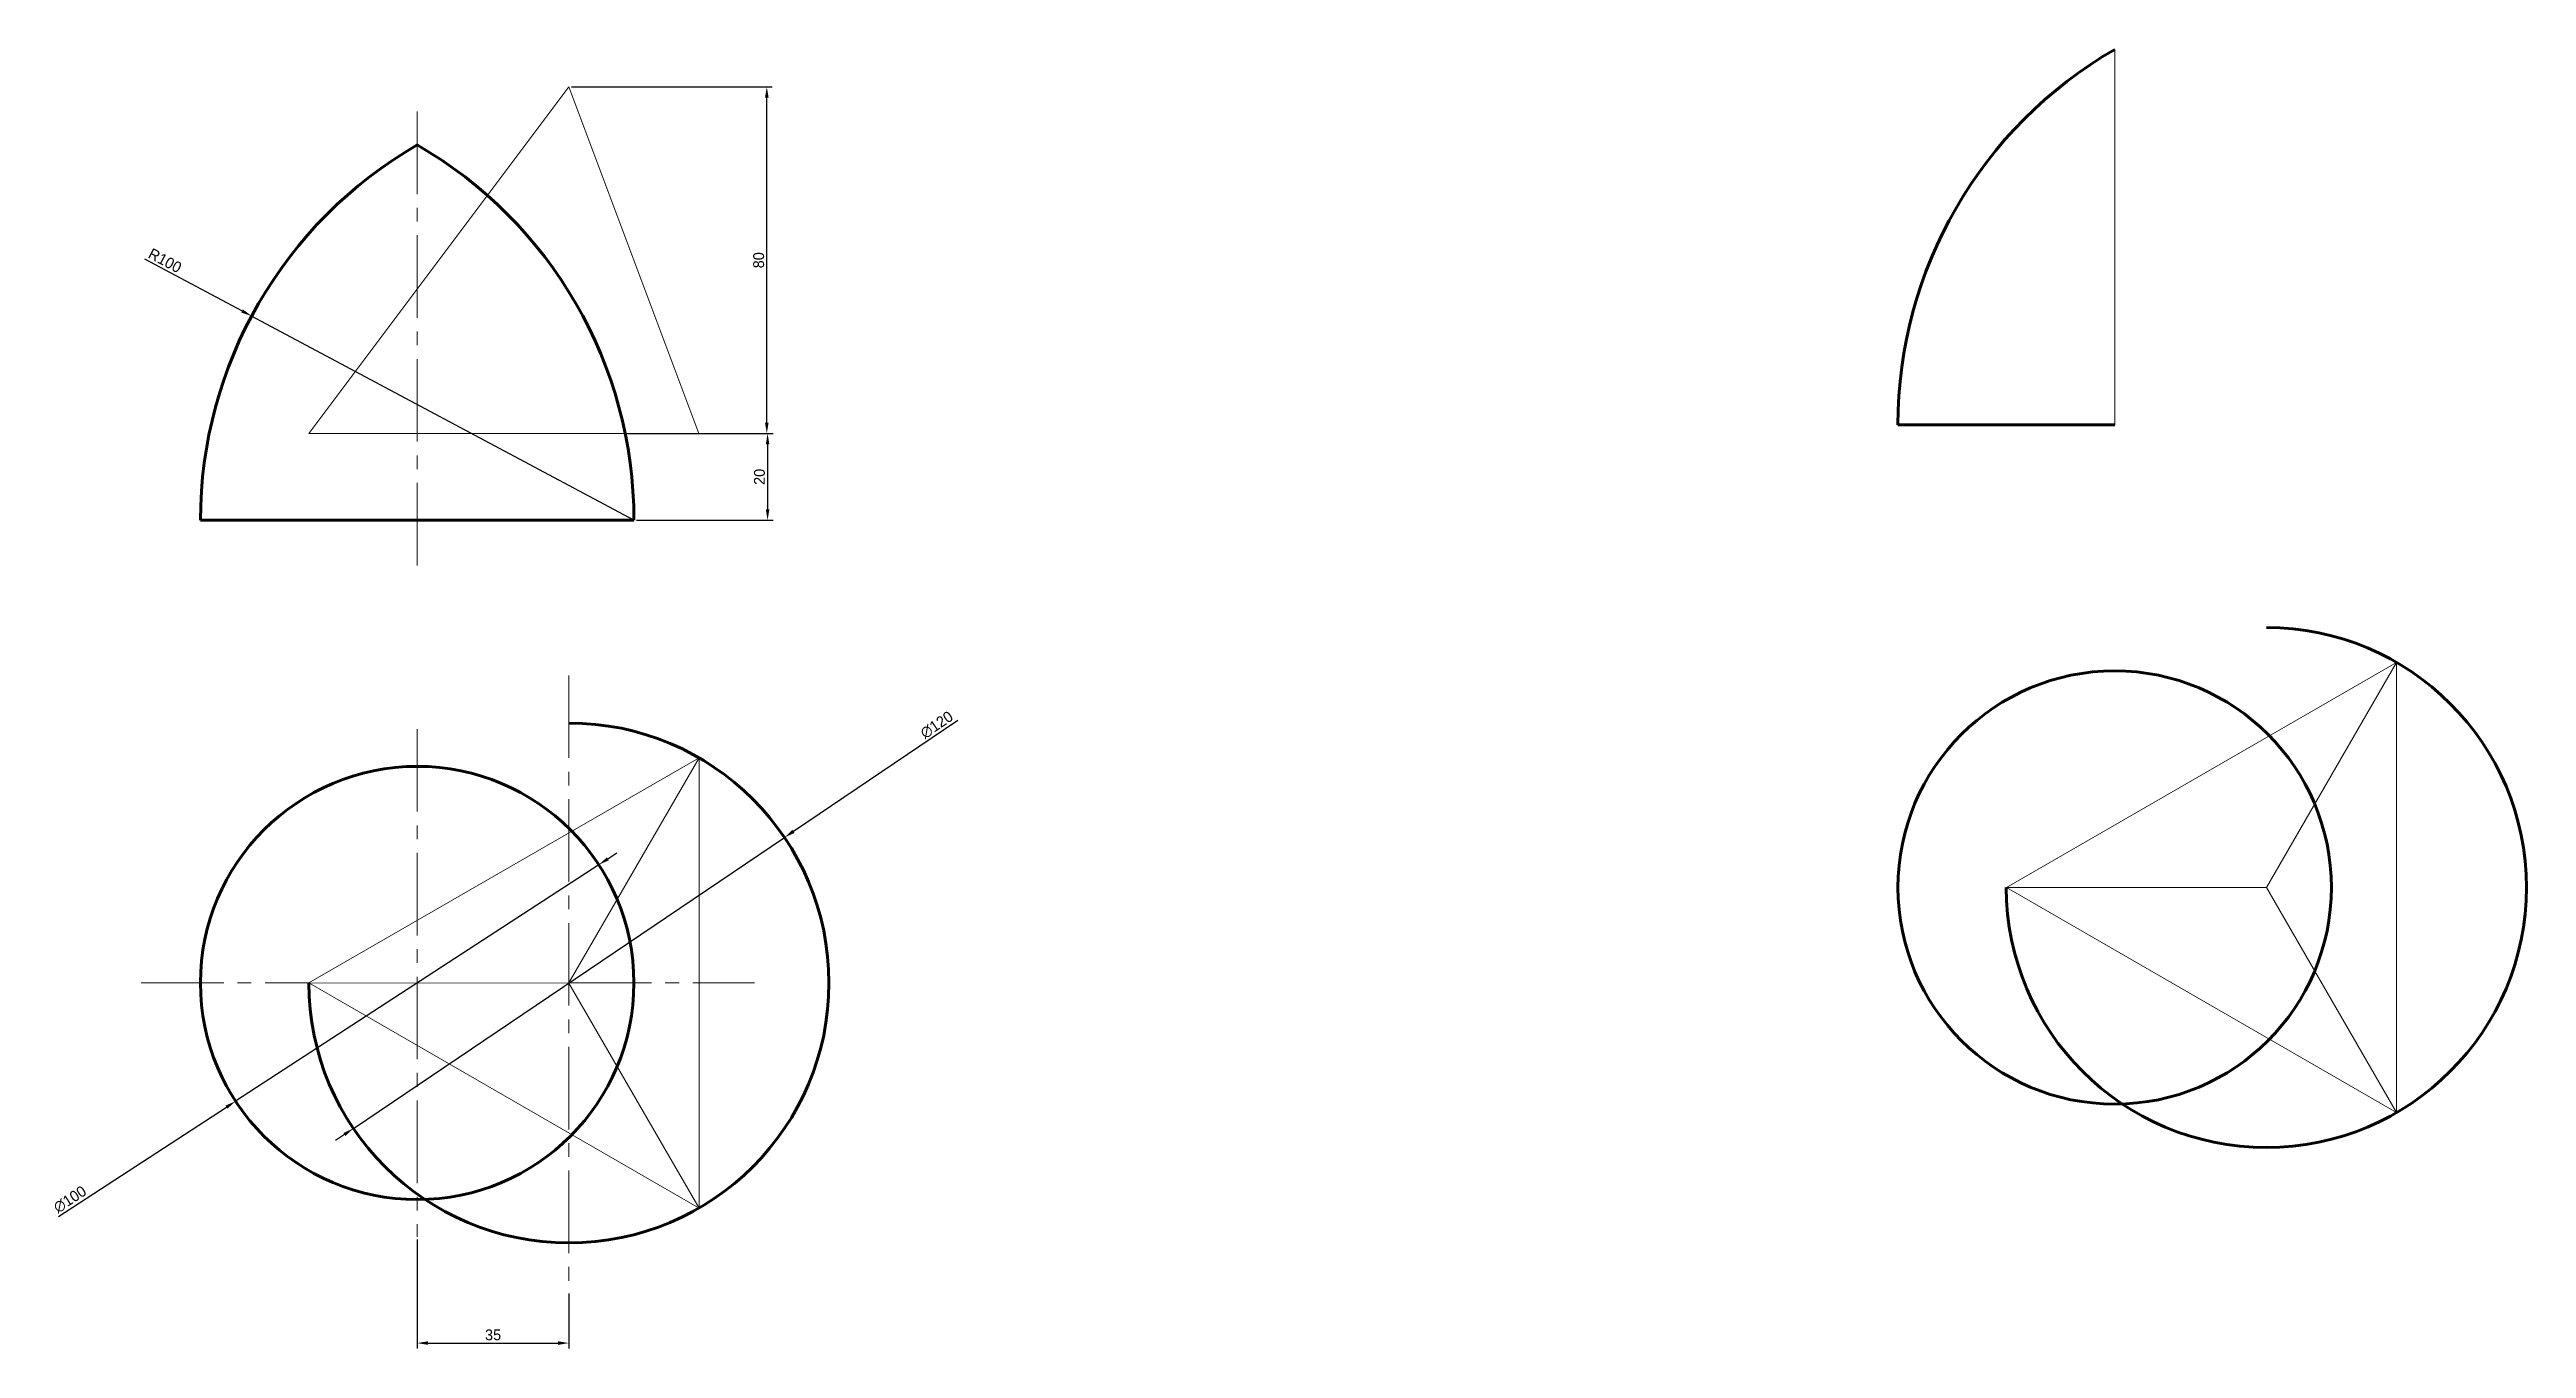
# Model space of a CAD drawing. Header units: millimetres. Extents: x 65 to 637, y 7 to 307.
import ezdxf

# ---------------------------------------------------------------- set-up
doc = ezdxf.new("R2010")
doc.units = ezdxf.units.MM
doc.linetypes.add('CENTER2', pattern=[28.575, 19.05, -3.175, 3.175, -3.175])
for name, color, linetype, lineweight in [('КОНТУР', 7, 'Continuous', 60), ('ОСИ', 20, 'CENTER2', 20), ('ТОНКИЕ', 7, 'Continuous', 20)]:
    doc.layers.add(name, color=color, linetype=linetype, lineweight=lineweight)
doc.dimstyles.new('ISO-25', dxfattribs={"dimtxt": 2.5, "dimasz": 2.5, "dimexe": 1.25, "dimexo": 0.625, "dimtad": 1, "dimtxsty": 'Standard', "dimcen": 2.5, "dimadec": 0, "dimazin": 0, "dimtfac": 1, "dimtmove": 0, "dimatfit": 3, "dimfxl": 1, "dimarcsym": 0})

# ---------------------------------------------------------------- blocks, each defined once
blk = doc.blocks.new('*D8')
at = {"layer": 'Defpoints', "color": 0, "transparency": 16777216}
for p in [(149.93, 33.12), (184.93, 20.71), (184.93, 8.6)]:
    blk.add_point(p, dxfattribs=at)
at = {"layer": 'ТОНКИЕ', "color": 0, "lineweight": -2, "transparency": 16777216}
for p, q in [((149.93, 32.5), (149.93, 7.35)), ((184.93, 20.08), (184.93, 7.35)), ((152.43, 8.6), (182.43, 8.6))]:
    blk.add_line(p, q, dxfattribs=at)
at = {"layer": 'ТОНКИЕ', "color": 0, "transparency": 16777216}
for points in [[(152.43, 9.02), (152.43, 8.19), (149.93, 8.6)], [(182.43, 9.02), (182.43, 8.19), (184.93, 8.6)]]:
    blk.add_solid(points, dxfattribs=at)
at = {"layer": 'ТОНКИЕ', "color": 0, "transparency": 16777216, "insert": (167.43, 10.48), "char_height": 2.5, "attachment_point": 5}
blk.add_mtext('35', dxfattribs=at)
blk = doc.blocks.new('*D9')
at = {"layer": 'Defpoints', "color": 0, "transparency": 16777216}
for p in [(191.82, 119.01), (108.03, 64.43)]:
    blk.add_point(p, dxfattribs=at)
at = {"layer": 'ТОНКИЕ', "color": 0, "lineweight": -2, "transparency": 16777216}
for p, q in [((193.92, 120.38), (196.01, 121.74)), ((191.82, 119.01), (108.03, 64.43)), ((67.16, 37.81), (105.94, 63.07))]:
    blk.add_line(p, q, dxfattribs=at)
at = {"layer": 'ТОНКИЕ', "color": 0, "transparency": 16777216}
for points in [[(193.69, 120.73), (194.14, 120.03), (191.82, 119.01)], [(105.71, 63.42), (106.16, 62.72), (108.03, 64.43)]]:
    blk.add_solid(points, dxfattribs=at)
at = {"layer": 'ТОНКИЕ', "color": 0, "transparency": 16777216, "insert": (69.81, 41.77), "char_height": 2.5, "attachment_point": 5, "rotation": 33.0806}
blk.add_mtext('∅100', dxfattribs=at)
blk = doc.blocks.new('*D10')
at = {"layer": 'Defpoints', "color": 0, "transparency": 16777216}
for p in [(234.65, 125.3), (135.2, 58.15)]:
    blk.add_point(p, dxfattribs=at)
at = {"layer": 'ТОНКИЕ', "color": 0, "lineweight": -2, "transparency": 16777216}
for p, q in [((274.63, 152.3), (236.72, 126.7)), ((135.2, 58.15), (234.65, 125.3)), ((133.13, 56.75), (131.06, 55.35))]:
    blk.add_line(p, q, dxfattribs=at)
at = {"layer": 'ТОНКИЕ', "color": 0, "transparency": 16777216}
for points in [[(236.49, 127.05), (236.96, 126.36), (234.65, 125.3)], [(132.9, 57.09), (133.36, 56.4), (135.2, 58.15)]]:
    blk.add_solid(points, dxfattribs=at)
at = {"layer": 'ТОНКИЕ', "color": 0, "transparency": 16777216, "insert": (269.78, 151.29), "char_height": 2.5, "attachment_point": 5, "rotation": 34.0311}
blk.add_mtext('∅120', dxfattribs=at)
blk = doc.blocks.new('*D11')
at = {"layer": 'Defpoints', "color": 0, "transparency": 16777216}
for p in [(111.72, 245.66), (199.93, 198.54)]:
    blk.add_point(p, dxfattribs=at)
at = {"layer": 'ТОНКИЕ', "color": 0, "lineweight": -2, "transparency": 16777216}
for p, q in [((87, 258.87), (109.52, 246.84)), ((199.93, 198.54), (111.72, 245.66))]:
    blk.add_line(p, q, dxfattribs=at)
at = {"layer": 'ТОНКИЕ', "color": 0, "transparency": 16777216}
blk.add_solid([(109.71, 247.21), (109.32, 246.47), (111.72, 245.66)], dxfattribs=at)
at = {"layer": 'ТОНКИЕ', "color": 0, "transparency": 16777216, "insert": (91.74, 258.46), "char_height": 2.5, "attachment_point": 5, "rotation": 331.8886}
blk.add_mtext('R100', dxfattribs=at)
blk = doc.blocks.new('*D12')
at = {"layer": 'Defpoints', "color": 0, "transparency": 16777216}
for p in [(184.93, 298.54), (230.58, 298.54), (214.93, 218.54)]:
    blk.add_point(p, dxfattribs=at)
at = {"layer": 'ТОНКИЕ', "color": 0, "lineweight": -2, "transparency": 16777216}
for p, q in [((185.55, 298.54), (231.83, 298.54)), ((230.58, 221.04), (230.58, 296.04)), ((215.55, 218.54), (231.83, 218.54))]:
    blk.add_line(p, q, dxfattribs=at)
at = {"layer": 'ТОНКИЕ', "color": 0, "transparency": 16777216}
for points in [[(230.16, 296.04), (231, 296.04), (230.58, 298.54)], [(230.16, 221.04), (231, 221.04), (230.58, 218.54)]]:
    blk.add_solid(points, dxfattribs=at)
at = {"layer": 'ТОНКИЕ', "color": 0, "transparency": 16777216, "insert": (228.71, 258.54), "char_height": 2.5, "attachment_point": 5, "rotation": 90}
blk.add_mtext('80', dxfattribs=at)
blk = doc.blocks.new('*D13')
at = {"layer": 'Defpoints', "color": 0, "transparency": 16777216}
for p in [(197.91, 218.54), (199.93, 198.54), (230.76, 198.54)]:
    blk.add_point(p, dxfattribs=at)
at = {"layer": 'ТОНКИЕ', "color": 0, "lineweight": -2, "transparency": 16777216}
for p, q in [((198.53, 218.54), (232.01, 218.54)), ((230.76, 216.04), (230.76, 201.04)), ((200.55, 198.54), (232.01, 198.54))]:
    blk.add_line(p, q, dxfattribs=at)
at = {"layer": 'ТОНКИЕ', "color": 0, "transparency": 16777216}
for points in [[(230.35, 216.04), (231.18, 216.04), (230.76, 218.54)], [(230.35, 201.04), (231.18, 201.04), (230.76, 198.54)]]:
    blk.add_solid(points, dxfattribs=at)
at = {"layer": 'ТОНКИЕ', "color": 0, "transparency": 16777216, "insert": (228.89, 208.54), "char_height": 2.5, "attachment_point": 5, "rotation": 90}
blk.add_mtext('20', dxfattribs=at)

msp = doc.modelspace()

# ---------------------------------------------------------------- linework, layer by layer
at = {"layer": 'КОНТУР'}
for p, q in [((491.538, 220.58), (541.538, 220.58)), ((99.926, 198.544), (199.926, 198.544))]:
    msp.add_line(p, q, dxfattribs=at)
for centre in [(541.538, 113.759), (149.926, 91.724)]:
    msp.add_circle(centre, 50, dxfattribs=at)
for centre, radius, start, end in [((591.538, 220.58), 100, 120, 180), ((199.926, 198.544), 100, 120, 180), ((99.926, 198.544), 100, 0, 60), ((576.538, 113.759), 60, 180, 90), ((184.926, 91.724), 60, 180, 90)]:
    msp.add_arc(centre, radius, start, end, dxfattribs=at)
at = {"layer": 'ОСИ'}
for p, q in [((149.926, 292.88), (149.926, 185.776)), ((184.926, 162.701), (184.926, 20.705)), ((149.926, 150.323), (149.926, 33.125)), ((86.247, 91.724), (124.947, 91.724)), ((184.926, 91.724), (227.768, 91.724))]:
    msp.add_line(p, q, dxfattribs=at)
at = {"layer": 'ТОНКИЕ'}
for p, q in [((541.538, 307.182), (541.538, 220.58)), ((184.926, 298.544), (124.926, 218.544)), ((214.926, 218.544), (184.926, 298.544)), ((149.926, 218.544), (124.926, 218.544)), ((149.926, 218.544), (214.926, 218.544)), ((576.538, 113.759), (606.559, 165.709)), ((184.926, 91.724), (214.947, 143.673)), ((576.538, 113.739), (516.538, 113.759)), ((576.538, 113.739), (606.559, 61.81)), ((184.926, 91.703), (124.926, 91.724)), ((184.926, 91.703), (214.947, 39.774))]:
    msp.add_line(p, q, dxfattribs=at)
for points in [[(516.559, 113.759), (606.559, 61.798), (606.559, 165.721)], [(124.947, 91.724), (214.947, 39.762), (214.947, 143.685)]]:
    msp.add_lwpolyline(points, close=True, dxfattribs=at)

# ---------------------------------------------------------------- dimensions: what is measured, and where the dimension line sits
for base, p1, p2, picture, middle in [((230.58, 298.544), (214.926, 218.544), (184.926, 298.544), '*D12', (228.705, 258.544)), ((230.764, 198.544), (197.906, 218.544), (199.926, 198.544), '*D13', (228.889, 208.544))]:
    dim = msp.add_linear_dim(base=base, p1=p1, p2=p2, angle=90, dimstyle='ISO-25', dxfattribs=at)
    dim.commit()
    dim.dimension.update_dxf_attribs({"geometry": picture, "text_midpoint": middle})
dim = msp.add_radius_dim(center=(199.926, 198.544), mpoint=(111.723, 245.663), dimstyle='ISO-25', dxfattribs=at)
dim.commit()
dim.dimension.update_dxf_attribs({"geometry": '*D11', "text_midpoint": (90.858, 256.809), "dimtype": 164})
for p1, p2, picture, middle in [((135.202, 58.145), (234.65, 125.302), '*D10', (270.829, 149.734)), ((191.821, 119.015), (108.031, 64.433), '*D9', (70.83, 40.2))]:
    dim = msp.add_diameter_dim_2p(p1=p1, p2=p2, dimstyle='ISO-25', dxfattribs=at)
    dim.commit()
    dim.dimension.update_dxf_attribs({"geometry": picture, "text_midpoint": middle, "dimtype": 163})
dim = msp.add_linear_dim(base=(184.926, 8.603), p1=(149.926, 33.125), p2=(184.926, 20.705), dimstyle='ISO-25', dxfattribs=at)
dim.commit()
dim.dimension.update_dxf_attribs({"geometry": '*D8', "text_midpoint": (167.426, 10.478)})

doc.saveas('drawing.dxf')
